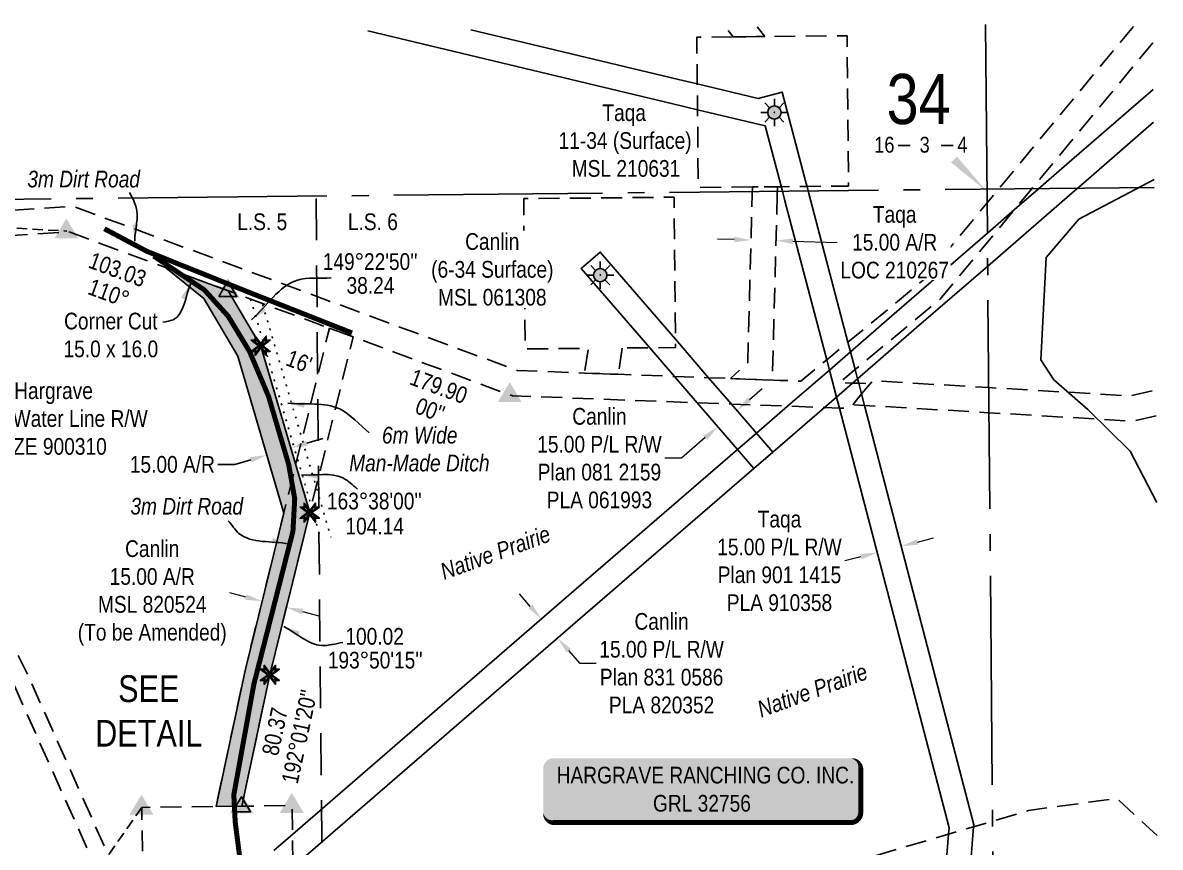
# Model space of a CAD drawing. Extents: x 543237 to 551134, y 5581272 to 5585958.
# Drawn here: x 546555 to 547236, y 5581805 to 5582298 of the extents above; entities that cross this region are included whole.
import ezdxf
from ezdxf.enums import TextEntityAlignment as Align

# ---------------------------------------------------------------- set-up
doc = ezdxf.new("R2010")
doc.units = 0
doc.header["$LTSCALE"] = 5
doc.header["$PDSIZE"] = 0.5
for name, pattern in [('foc-ACCESSROAD', [3.75, 2.5, -1.25]), ('foc-FLOWLINE', [3.75, 2.5, -1.25]), ('foc-LSD', [8, 5, -3]), ('foc-QUARTERLINE', [33, 25, -3, 2, -3]), ('foc-TIELINE', [1.875, 1.25, -0.625]), ('foc-TOPO', [1, 0.2, -0.8])]:
    doc.linetypes.add(name, pattern=pattern)
doc.layers.get('Defpoints').update_dxf_attribs({"color": 9})
for name, color, linetype in [('10', 1, 'Continuous'), ('9', 3, 'Continuous'), ('AS-OWNER', 7, 'Continuous'), ('AS-ROADS', 254, 'Continuous'), ('C-AR', 13, 'foc-ACCESSROAD'), ('C-RW', 13, 'Continuous'), ('C-WS', 13, 'foc-ACCESSROAD'), ('C-WS-S', 8, 'Continuous'), ('DETAIL-T', 7, 'Continuous'), ('F-AR', 190, 'foc-ACCESSROAD'), ('F-FLOWLINE', 190, 'foc-FLOWLINE'), ('F-RW', 190, 'Continuous'), ('F-WS', 190, 'foc-ACCESSROAD'), ('F-WS-S', 8, 'Continuous'), ('L-BD', 7, 'Continuous'), ('L-BD1', 253, 'Continuous'), ('L-MON', 1, 'Continuous'), ('L-QSEC', 8, 'foc-QUARTERLINE'), ('L-SECLBL', 7, 'Continuous'), ('L-SECTION-LSD', 7, 'foc-LSD'), ('L-TIE', 7, 'foc-TIELINE'), ('P-PROPOSED', 10, 'Continuous'), ('P-PROPOSED-H', 21, 'Continuous'), ('P-TXT', 4, 'Continuous'), ('T-CREEK', 160, 'Continuous'), ('T-LOW-AREA', 48, 'foc-TOPO')]:
    doc.layers.add(name, color=color, linetype=linetype)
for name, color, linetype, lineweight in [('AS-GENERAL', 48, 'Continuous', 18), ('C-AR-T', 13, 'Continuous', 9), ('C-RW-T', 13, 'Continuous', 9), ('C-WS-T', 13, 'Continuous', 9), ('F-AR-T', 190, 'Continuous', 9), ('F-EZE-T', 190, 'Continuous', 9), ('F-RW-T', 190, 'Continuous', 9), ('F-WS-T', 190, 'Continuous', 9), ('T-TEXT', 48, 'Continuous', 18)]:
    doc.layers.add(name, color=color, linetype=linetype, lineweight=lineweight)
doc.layers.add('oil_and_gas_wells_pt', color=7, linetype='Continuous', true_color=0xad5f21)
doc.styles.add('100L', font='ARIALN.TTF', dxfattribs={"height": 11})
doc.styles.add('80', font='ARIALN.TTF', dxfattribs={"height": 10})
doc.styles.add('80CG', font='ARIALN.TTF', dxfattribs={"height": 10})
doc.styles.add('80L', font='ARIALN.TTF', dxfattribs={"height": 10})
doc.styles.add('foc-LtypeFont', font='ARIALN.TTF', dxfattribs={"height": 7.35})
doc.styles.add('SIMPLEX', font='ARIALN.TTF')
doc.linetypes.add('foc-TOPO-flowdirection-NOLINE', pattern='A,0,[">",foc-LtypeFont,S=0.3,R=0,X=0,Y=-0.945],-20,[">",foc-LtypeFont,S=0.3,R=0,X=0,Y=-0.945],0', length=20)
doc.dimstyles.new('Compass 5 000', dxfattribs={"dimscale": 5, "dimtxt": 9, "dimasz": 2, "dimexe": 0.2, "dimexo": 0.0625, "dimgap": 0.5, "dimtad": 0, "dimtih": 1, "dimtoh": 1, "dimzin": 0, "dimdsep": 46, "dimtxsty": '80CG', "dimcen": 0.1, "dimse1": 1, "dimse2": 1, "dimclrd": 256, "dimclrt": 256, "dimaunit": 1, "dimadec": 4, "dimazin": 0, "dimtfac": 0.06, "dimtofl": 0, "dimtmove": 0, "dimatfit": 1, "dimfxl": 0.2, "dimtolj": 1, "dimtzin": 0, "dimlwd": -1, "dimarcsym": 0})

# ---------------------------------------------------------------- blocks, each defined once
blk = doc.blocks.new('L-SECLBL')
at = {"layer": '9', "color": 7}
for p, q in [((-5.08, -27.83), (-12.29, -27.83)), ((20.7, -27.83), (13.5, -27.83))]:
    blk.add_line(p, q, dxfattribs=at)
at = {"layer": '10', "color": 2, "style": 'SIMPLEX'}
blk.add_attdef('SEC', text='', height=30, dxfattribs=at).set_placement((0, 0), align=Align.MIDDLE)
at = {"layer": '10', "color": 5, "style": '80L'}
blk.add_attdef('TWP', text='', height=9.5, dxfattribs=at).set_placement((-14.43, -27.37), align=Align.MIDDLE_RIGHT)
blk.add_attdef('RGE', text='', height=9.5, dxfattribs=at).set_placement((3.62, -27.37), align=Align.MIDDLE_CENTER)
blk.add_attdef('MER', text='', height=9.5, dxfattribs=at).set_placement((23.17, -27.37), align=Align.MIDDLE_LEFT)
blk = doc.blocks.new('STRIA')
blk.add_hatch(color=255).paths.add_polyline_path([(-0.04, 1.52), (-1.47, -0.87), (1.39, -0.87)])
blk = doc.blocks.new('STRIAA')
blk.add_blockref('STRIA', (0, 0))
blk = doc.blocks.new('STRIB')
at = {"color": 1}
blk.add_solid([(-1.12, -0.67), (-0.04, 1.13), (1.04, -0.67)], dxfattribs=at)
blk = doc.blocks.new('STRIBB')
blk.add_blockref('STRIB', (0, 0))
blk = doc.blocks.new('STRICC')
for name in ['STRIAA', 'STRIBB']:
    blk.add_blockref(name, (0, 0))
blk = doc.blocks.new('fdspike')
blk.add_blockref('STRICC', (0, 0))
blk = doc.blocks.new('TRIA')
blk.add_hatch(color=255).paths.add_polyline_path([(-0.04, 1.52), (-1.47, -0.87), (1.39, -0.87)])
blk = doc.blocks.new('TRIAA')
blk.add_blockref('TRIA', (0, 0))
blk = doc.blocks.new('TRIB')
at = {"color": 1}
blk.add_lwpolyline([(-1.12, -0.67), (-0.04, 1.13), (1.04, -0.67)], close=True, dxfattribs=at)
blk = doc.blocks.new('TRIBB')
blk.add_blockref('TRIB', (0, 0))
blk = doc.blocks.new('TRICC')
for name in ['TRIAA', 'TRIBB']:
    blk.add_blockref(name, (0, 0))
blk = doc.blocks.new('plspike')
blk.add_blockref('TRICC', (0, 0))
blk = doc.blocks.new('TEMP')
h = blk.add_hatch(color=255)
h.dxf.hatch_style = 1
h.paths.add_polyline_path([(0, 0.25), (-0.67, 1.15), (-0.67, 0.67), (-1.15, 0.67), (-0.25, 0), (-1.15, -0.67), (-0.67, -0.67), (-0.67, -1.15), (0, -0.25), (0.67, -1.15), (0.67, -0.67), (1.15, -0.67), (0.25, 0), (1.15, 0.67), (0.67, 0.67), (0.67, 1.15)])
h.paths.add_polyline_path([(0.57, 0.85), (0.57, 0.57), (0.85, 0.57), (0.08, 0), (0.85, -0.57), (0.57, -0.57), (0.57, -0.85), (0, -0.08), (-0.57, -0.85), (-0.57, -0.57), (-0.85, -0.57), (-0.08, 0), (-0.85, 0.57), (-0.57, 0.57), (-0.57, 0.85), (0, 0.08)], flags=16)
h = blk.add_hatch(color=1)
h.dxf.hatch_style = 1
h.paths.add_polyline_path([(0, 0.08), (-0.57, 0.85), (-0.57, 0.57), (-0.85, 0.57), (-0.08, 0), (-0.85, -0.57), (-0.57, -0.57), (-0.57, -0.85), (0, -0.08), (0.57, -0.85), (0.57, -0.57), (0.85, -0.57), (0.08, 0), (0.85, 0.57), (0.57, 0.57), (0.57, 0.85)])
at = {"color": 1}
for p, q in [((-0.08, 0), (0.08, 0)), ((0, 0.08), (0, -0.08))]:
    blk.add_line(p, q, dxfattribs=at)
at = {"color": 255, "flags": 128}
blk.add_lwpolyline([(-0.25, 0), (-1.15, 0.67), (-0.67, 0.67), (-0.67, 1.15), (0, 0.25), (0.67, 1.15), (0.67, 0.67), (1.15, 0.67), (0.25, 0), (1.15, -0.67), (0.67, -0.67), (0.67, -1.15), (0, -0.25), (-0.67, -1.15), (-0.67, -0.67), (-1.15, -0.67)], close=True, dxfattribs=at)
at = {"color": 1, "flags": 128}
blk.add_lwpolyline([(-0.08, 0), (-0.85, 0.57), (-0.57, 0.57), (-0.57, 0.85), (0, 0.08), (0.57, 0.85), (0.57, 0.57), (0.85, 0.57), (0.08, 0), (0.85, -0.57), (0.57, -0.57), (0.57, -0.85), (0, -0.08), (-0.57, -0.85), (-0.57, -0.57), (-0.85, -0.57)], close=True, dxfattribs=at)
blk = doc.blocks.new('*U44')
h = blk.add_hatch(color=59)
edge = h.paths.add_edge_path()
edge.add_line((-89, -20), (89, -20))
edge.add_arc((89, -14), 6, 270, 360)
edge.add_line((95, -14), (95, 12.5))
edge.add_arc((89, 12.5), 6, 0, 90)
edge.add_line((89, 18.5), (-89, 18.5))
edge.add_arc((-89, 12.5), 6, 90, 180)
edge.add_line((-95, 12.5), (-95, -14))
edge.add_arc((-89, -14), 6, 180, 270)
at = {"color": 1, "flags": 128}
blk.add_lwpolyline([(-89, -20, 3, 3, 0), (89, -20, 3, 3, 0.414214), (95, -14, 3, 3, 0), (95, 12.5, 3, 0, 0.414214), (89, 18.5, 0, 0, 0), (-89, 18.5, 0, 0, 0.414214), (-95, 12.5, 0, 0, 0), (-95, -14, 0, 3, 0.414214)], format="xyseb", close=True, dxfattribs=at)
blk.add_lwpolyline([(-44.44, -13.52, 0, 7.5, 0), (0, 0, 0, 0, 0)], format="xyseb", dxfattribs=at)
at = {"color": 1, "style": '80'}
blk.add_attdef('ENTER_TEXT_001', (-35.99, -5), '', height=10, dxfattribs=at)
blk = doc.blocks.new('*D46')
at = {"layer": 'Defpoints', "color": 0, "transparency": 16777216}
for p in [(546486.77, 5582051.82), (546482.4, 5582038.13), (546491.35, 5582042.57)]:
    blk.add_point(p, dxfattribs=at)
at = {"layer": 'F-EZE-T', "transparency": 16777216}
for p, q in [((546495.73, 5582056.26), (546505.42, 5582061.06)), ((546505.42, 5582061.06), (546515.42, 5582061.06)), ((546468.85, 5582042.94), (546459.89, 5582038.5))]:
    blk.add_line(p, q, dxfattribs=at)
for points in [[(546494.99, 5582057.75), (546496.47, 5582054.77), (546486.77, 5582051.82)], [(546468.11, 5582044.44), (546469.59, 5582041.45), (546477.81, 5582047.38)]]:
    blk.add_solid(points, dxfattribs=at)
at = {"layer": 'F-EZE-T', "transparency": 16777216, "insert": (546573.6, 5582061.06), "char_height": 10, "attachment_point": 5, "style": '80CG'}
blk.add_mtext('\\A1;Hargrave\\P10.00 Water Line R/W\\PEZE 900310', dxfattribs=at)
blk = doc.blocks.new('*D49')
at = {"layer": 'Defpoints', "color": 0, "transparency": 16777216}
for p in [(547060.48, 5582003.65), (547074.91, 5582007.42), (547066.41, 5581980.94)]:
    blk.add_point(p, dxfattribs=at)
at = {"layer": 'F-RW-T', "transparency": 16777216}
for p, q in [((547090.52, 5581987.24), (547100.19, 5581989.77)), ((547056.74, 5581978.41), (547047.06, 5581975.89))]:
    blk.add_line(p, q, dxfattribs=at)
for points in [[(547090.1, 5581988.85), (547090.94, 5581985.63), (547080.84, 5581984.71)], [(547056.32, 5581980.03), (547057.16, 5581976.8), (547066.41, 5581980.94)]]:
    blk.add_solid(points, dxfattribs=at)
at = {"layer": 'F-RW-T', "transparency": 16777216, "insert": (547007.98, 5581975.89), "char_height": 10, "attachment_point": 5, "style": '80CG'}
blk.add_mtext('\\A1;Taqa\\P15.00 P/L R/W\\PPlan 901 1415\\PPLA 910358', dxfattribs=at)
blk = doc.blocks.new('*D50')
at = {"layer": 'C-RW-T', "transparency": 16777216}
for p, q in [((546990.06, 5582072.54), (546997.63, 5582079.07)), ((546963.6, 5582049.69), (546949.33, 5582037.36)), ((546949.33, 5582037.36), (546939.33, 5582037.36))]:
    blk.add_line(p, q, dxfattribs=at)
for points in [[(546988.97, 5582073.8), (546991.15, 5582071.28), (546982.49, 5582066)], [(546962.51, 5582050.95), (546964.69, 5582048.43), (546971.17, 5582056.23)]]:
    blk.add_solid(points, dxfattribs=at)
at = {"layer": 'Defpoints', "color": 0, "transparency": 16777216}
for p in [(546957.37, 5582095.09), (546946.05, 5582085.32), (546971.17, 5582056.23)]:
    blk.add_point(p, dxfattribs=at)
at = {"layer": 'C-RW-T', "transparency": 16777216, "insert": (546900.24, 5582037.36), "char_height": 10, "attachment_point": 5, "style": '80CG'}
blk.add_mtext('\\A1;Canlin\\P15.00 P/L R/W\\PPlan 081 2159\\PPLA 061993', dxfattribs=at)
blk = doc.blocks.new('*D51')
at = {"layer": 'Defpoints', "color": 0, "transparency": 16777216}
for p in [(546991.01, 5582170.7), (547005.93, 5582167.53), (547006, 5582170.3)]:
    blk.add_point(p, dxfattribs=at)
at = {"layer": 'F-AR-T', "transparency": 16777216}
for p, q in [((546980.94, 5582168.2), (546970.94, 5582168.46)), ((547015.92, 5582167.26), (547042.59, 5582166.55))]:
    blk.add_line(p, q, dxfattribs=at)
for points in [[(546980.98, 5582169.86), (546980.89, 5582166.53), (546990.93, 5582167.93)], [(547015.97, 5582168.93), (547015.88, 5582165.59), (547005.93, 5582167.53)]]:
    blk.add_solid(points, dxfattribs=at)
at = {"layer": 'F-AR-T', "transparency": 16777216, "insert": (547076.89, 5582166.55), "char_height": 10, "attachment_point": 5, "style": '80CG', "bg_fill": 3, "box_fill_scale": 1.1, "bg_fill_color": 256, "bg_fill_true_color": 13158600, "bg_fill_transparency": 0}
blk.add_mtext('\\A1;Taqa\\P15.00 A/R\\PLOC 210267', dxfattribs=at)
blk = doc.blocks.new('*D52')
at = {"layer": 'C-RW-T', "transparency": 16777216}
for p, q in [((546858.89, 5581948.73), (546852.34, 5581956.29)), ((546881.82, 5581922.22), (546888.36, 5581914.66)), ((546888.36, 5581914.66), (546898.36, 5581914.66))]:
    blk.add_line(p, q, dxfattribs=at)
for points in [[(546860.15, 5581949.82), (546857.62, 5581947.64), (546865.43, 5581941.17)], [(546883.08, 5581923.31), (546880.56, 5581921.13), (546875.27, 5581929.78)]]:
    blk.add_solid(points, dxfattribs=at)
at = {"layer": 'Defpoints', "color": 0, "transparency": 16777216}
for p in [(546866.31, 5581941.93), (546875.27, 5581929.78), (546876.16, 5581930.55)]:
    blk.add_point(p, dxfattribs=at)
at = {"layer": 'C-RW-T', "transparency": 16777216, "insert": (546937.44, 5581914.66), "char_height": 10, "attachment_point": 5, "style": '80CG'}
blk.add_mtext('\\A1;Canlin\\P15.00 P/L R/W\\PPlan 831 0586\\PPLA 820352', dxfattribs=at)
blk = doc.blocks.new('GAS')
h = blk.add_hatch(color=255)
h.dxf.hatch_style = 1
edge = h.paths.add_edge_path()
edge.add_arc((0, 0), 0.9, 0, 360)
for p, q in [((0, 0.81), (0, 1.62)), ((-0.81, 0), (-1.62, 0)), ((-0.57, 0.57), (-1.14, 1.14)), ((0.57, 0.57), (1.14, 1.14)), ((1.62, 0), (0.81, 0)), ((-0.57, -0.57), (-1.14, -1.14)), ((0, -0.81), (0, -1.62)), ((1.14, -1.14), (0.57, -0.57))]:
    blk.add_line(p, q)
blk.add_circle((0, 0), 0.8)
blk = doc.blocks.new('*D56')
at = {"layer": 'C-AR-T', "transparency": 16777216}
for p, q in [((546688.73, 5581954.28), (546679.04, 5581956.76)), ((546722.62, 5581945.62), (546732.31, 5581943.15))]:
    blk.add_line(p, q, dxfattribs=at)
for points in [[(546689.14, 5581955.9), (546688.32, 5581952.67), (546698.42, 5581951.81)], [(546723.03, 5581947.24), (546722.2, 5581944.01), (546712.93, 5581948.1)]]:
    blk.add_solid(points, dxfattribs=at)
at = {"layer": 'Defpoints', "color": 0, "transparency": 16777216}
for p in [(546698.42, 5581951.81), (546698.58, 5581952.45), (546713.09, 5581948.75)]:
    blk.add_point(p, dxfattribs=at)
at = {"layer": 'C-AR-T', "transparency": 16777216, "insert": (546632.66, 5581956.76), "char_height": 10, "attachment_point": 5, "style": '80CG'}
blk.add_mtext('\\A1;Canlin\\P15.00 A/R\\PMSL 820524\\P(To be Amended)', dxfattribs=at)
blk = doc.blocks.new('*D57')
at = {"layer": 'Defpoints', "color": 0, "transparency": 16777216}
for p in [(546699.19, 5582046.04), (546713.58, 5582050.25), (546701.18, 5582039.26)]:
    blk.add_point(p, dxfattribs=at)
at = {"layer": 'P-TXT', "transparency": 16777216}
for p, q in [((546725.16, 5582046.29), (546734.76, 5582049.1)), ((546681.99, 5582033.63), (546671.99, 5582033.63)), ((546691.58, 5582036.44), (546681.99, 5582033.63))]:
    blk.add_line(p, q, dxfattribs=at)
for points in [[(546724.69, 5582047.89), (546725.63, 5582044.69), (546715.56, 5582043.48)], [(546691.11, 5582038.04), (546692.05, 5582034.85), (546701.18, 5582039.26)]]:
    blk.add_solid(points, dxfattribs=at)
at = {"layer": 'P-TXT', "transparency": 16777216, "insert": (546644.7, 5582033.63), "char_height": 10, "attachment_point": 5, "style": '80CG'}
blk.add_mtext('\\A1;15.00 A/R', dxfattribs=at)

msp = doc.modelspace()

# ---------------------------------------------------------------- hatches: boundary and pattern name
at = {"layer": 'P-PROPOSED-H'}
h = msp.add_hatch(color=256, dxfattribs=at)
h.dxf.hatch_style = 1
h.paths.add_polyline_path([(546678.103, 5582137.573), (546697.673, 5582104.507), (546726.901, 5582004.805), (546702.991, 5581907.733), (546686.258, 5581829.159), (546670.89, 5581828.973), (546688.376, 5581911.088), (546711.377, 5582004.466), (546683.814, 5582098.487), (546663.446, 5582132.903), (546640.807, 5582151.344)])

# ---------------------------------------------------------------- linework, layer by layer
at = {"layer": 'AS-ROADS', "const_width": 2.999, "flags": 128}
for points in [[(546752.203, 5582112.337), (546689.502, 5582137.07), (546629.509, 5582161.164), (546604.027, 5582174.673)], [(546633.526, 5582158.323), (546663.851, 5582138.077), (546678.111, 5582122.336), (546690.879, 5582101.258), (546702.195, 5582074.532), (546714.276, 5582033.758), (546717.91, 5582013.144), (546716.853, 5581993.691), (546693.452, 5581902.076), (546681.469, 5581835.9), (546682.297, 5581819.623), (546693.876, 5581729.812), (546697.152, 5581707.041)]]:
    msp.add_lwpolyline(points, dxfattribs=at)
at = {"layer": 'C-AR', "flags": 128}
for points in [[(547231.426, 5582285.95), (547157.781, 5582197.185), (547148.671, 5582186.205), (547132.428, 5582166.627), (547104.151, 5582132.546), (547053.243, 5582090.518), (547043.699, 5582082.639), (547051.745, 5582082.338), (547055.429, 5582082.201), (547062.172, 5582081.948), (547057.098, 5582075.833), (547051.769, 5582069.409), (547049.912, 5582067.17), (547043.822, 5582067.398), (547034.88, 5582067.732), (547012.863, 5582068.558), (546979.2, 5582069.818), (546958.779, 5582070.583), (546848.157, 5582074.728), (546752.807, 5582109.978), (546738.647, 5582115.212), (546583.039, 5582172.743), (546435.791, 5582163.466), (546431.103, 5582164.163), (546419.067, 5582165.952), (546328.563, 5582179.402), (546328.419, 5582194.817), (546367.581, 5582188.996), (546410.835, 5582182.569), (546422.871, 5582180.78), (546436.438, 5582178.764), (546585.297, 5582188.142), (546851.156, 5582089.853), (546891.333, 5582088.346), (546911.446, 5582087.593), (546945.181, 5582086.329), (546965.599, 5582085.564), (546993.305, 5582084.527), (547008.281, 5582083.966), (547020.797, 5582083.497), (547036.249, 5582096.252), (547048.974, 5582106.757), (547093.935, 5582143.873), (547132.22, 5582190.196), (547137.826, 5582196.979), (547221.601, 5582297.954)], [(547233.308, 5582062.767), (547219.082, 5582059.58), (547133.33, 5582064.618), (547058.88, 5582068.992), (547051.769, 5582069.409), (547057.098, 5582075.833), (547062.172, 5582081.948), (547063.656, 5582083.737), (547133.197, 5582079.651), (547217.858, 5582074.677), (547233.178, 5582078.11)]]:
    msp.add_lwpolyline(points, dxfattribs=at)
at = {"layer": 'C-RW'}
for points in [[(546705.486, 5581802.732), (546716.711, 5581812.447), (546877.488, 5581951.603), (546982.89, 5582042.662), (546994.209, 5582052.442), (547012.863, 5582068.558), (547029.768, 5582083.162), (547037.853, 5582090.147), (547050.466, 5582101.08), (547078.219, 5582125.136), (547132.38, 5582172.081), (547148.671, 5582186.205), (547161.378, 5582197.222), (547179.98, 5582213.348), (547231.661, 5582258.082)], [(547231.827, 5582238.392), (547189.802, 5582202.015), (547184.537, 5582197.46), (547132.554, 5582152.385), (547090.03, 5582115.524), (547054.716, 5582084.914), (547051.745, 5582082.338), (547042.102, 5582073.979), (547034.88, 5582067.732), (547004.041, 5582041.06), (546992.71, 5582031.292), (546887.332, 5581940.215), (546716.953, 5581792.829)]]:
    msp.add_lwpolyline(points, dxfattribs=at)
msp.add_lwpolyline([(547004.041, 5582041.06), (546992.71, 5582031.292), (546982.89, 5582042.662), (546958.779, 5582070.583), (546945.181, 5582086.329), (546930.372, 5582103.48), (546889.392, 5582150.935), (546900.704, 5582160.698), (546945.698, 5582108.606), (546965.599, 5582085.564), (546979.2, 5582069.818), (546994.209, 5582052.442), (547004.041, 5582041.06)], close=True, dxfattribs=at)
at = {"layer": 'C-WS', "flags": 128}
msp.add_lwpolyline([(546994.531, 5582295.564), (546999.124, 5582289.674), (546980.261, 5582289.494), (546975.681, 5582295.366)], dxfattribs=at)
for points in [[(546913.816, 5582103.323), (546911.446, 5582087.593), (546891.333, 5582088.346), (546893.56, 5582103.131), (546855.812, 5582102.761), (546854.947, 5582192.692), (546944.872, 5582193.558), (546945.698, 5582108.606), (546945.746, 5582103.625), (546930.372, 5582103.48), (546913.816, 5582103.323)], [(546702.991, 5581907.733), (546686.26, 5581829.168), (546716.351, 5581829.522), (546717.589, 5581719.675), (546704.202, 5581719.508), (546689.202, 5581719.321), (546627.722, 5581718.554), (546626.429, 5581828.436), (546670.89, 5581828.973), (546688.374, 5581911.108), (546738.647, 5582115.212), (546752.807, 5582109.978), (546702.991, 5581907.733)]]:
    msp.add_lwpolyline(points, close=True, dxfattribs=at)
at = {"layer": 'F-AR', "flags": 128}
msp.add_lwpolyline([(547006.68, 5582195.613), (547003.698, 5582084.138), (546993.305, 5582084.527), (546978.741, 5582085.072), (546988.975, 5582094.68), (546991.67, 5582195.456), (546991.783, 5582199.682), (546996.495, 5582199.728), (547006.793, 5582199.829), (547006.68, 5582195.613)], close=True, dxfattribs=at)
at = {"layer": 'F-FLOWLINE', "flags": 128}
msp.add_lwpolyline([(546369.26, 5582288.985), (546418.539, 5582189.521), (546422.871, 5582180.78), (546431.103, 5582164.163), (546558.206, 5581907.63), (546622.669, 5581763.554), (546627.341, 5581760.766), (546694.939, 5581720.433), (546704.338, 5581714.825), (546730.561, 5581699.179), (546725.442, 5581690.6), (546704.681, 5581702.986), (546689.411, 5581712.097), (546675.831, 5581720.2), (546627.486, 5581749.046), (546614.839, 5581756.591), (546549.167, 5581903.371), (546419.067, 5582165.952), (546410.835, 5582182.569), (546407.445, 5582189.407), (546358.168, 5582288.868)], dxfattribs=at)
at = {"layer": 'F-RW'}
for points in [[(547067.262, 5581291.087), (547071.023, 5581337.914), (547072.556, 5581357.065), (547075.273, 5581390.897), (547103.326, 5581740.07), (547109.14, 5581812.427), (547109.447, 5581816.261), (547043.822, 5582067.398), (547042.102, 5582073.979), (547037.853, 5582090.147), (547036.249, 5582096.252), (547011.256, 5582191.343), (547010.122, 5582195.648), (547009.519, 5582197.952), (546999.499, 5582236.239), (546958.937, 5582245.913), (546944.115, 5582249.448), (546761.724, 5582293.115)], [(546823.383, 5582293.763), (546947.589, 5582264.027), (546958.789, 5582261.357), (546995.176, 5582252.682), (547009.665, 5582256.47), (547024.01, 5582201.741), (547024.469, 5582199.994), (547025.567, 5582195.809), (547048.974, 5582106.757), (547050.466, 5582101.08), (547053.243, 5582090.518), (547054.716, 5582084.914), (547055.429, 5582082.201), (547056.651, 5582077.55), (547057.098, 5582075.833), (547058.88, 5582068.992), (547124.208, 5581818.084), (547124.109, 5581816.84), (547118.845, 5581750.839), (547090.151, 5581391.063), (547088.322, 5581368.111), (547086.783, 5581348.796), (547082.199, 5581291.259)]]:
    msp.add_lwpolyline(points, dxfattribs=at)
at = {"layer": 'F-WS', "flags": 128}
msp.add_lwpolyline([(546991.783, 5582199.682), (546959.382, 5582199.373), (546958.937, 5582245.913), (546958.789, 5582261.357), (546958.522, 5582289.286), (546980.261, 5582289.494), (546999.124, 5582289.674), (547048.435, 5582290.145), (547049.294, 5582200.232), (547024.469, 5582199.996), (547009.022, 5582199.85), (547006.793, 5582199.829), (546996.495, 5582199.729), (546991.783, 5582199.682)], close=True, dxfattribs=at)
msp.add_lwpolyline([(547235.814, 5581765.521), (547222.843, 5581758.216), (547189.984, 5581756.864), (547147.133, 5581758.393), (547136.063, 5581755.436), (547118.845, 5581750.839), (547113.077, 5581749.299), (547103.326, 5581740.07), (547082.642, 5581720.495), (547059.889, 5581674.885), (547049.08, 5581648.145), (547037.284, 5581617.557), (547034.132, 5581588.064), (547023.492, 5581564.439), (546987.73, 5581567.146), (546931.414, 5581579.547), (546856.65, 5581582.796), (546802.316, 5581574.015), (546743.559, 5581569.091), (546725.592, 5581567.044), (546728.182, 5581561.306), (546735.303, 5581545.529), (546740.271, 5581502.28), (546739.352, 5581499.11), (546730.665, 5581505.9), (546726.395, 5581543.07), (546718.653, 5581560.22), (546716.063, 5581565.959), (546715.556, 5581567.083), (546681.083, 5581569.62), (546657.458, 5581580.261), (546665.022, 5581633.715), (546682.793, 5581659.298), (546694.277, 5581669.608), (546722.717, 5581675.881), (546762.809, 5581695.577), (546818.766, 5581691.001), (546877.227, 5581689.411), (546950.364, 5581728.404), (547056.313, 5581796.853), (547109.14, 5581812.427), (547124.109, 5581816.84), (547135.49, 5581820.195), (547157.051, 5581826.552), (547209.745, 5581833.859), (547235.437, 5581810.217)], dxfattribs=at)
at = {"layer": 'L-QSEC'}
for p, q in [((547131.276, 5582297.003), (547139.278, 5581391.613)), ((547232.155, 5582199.44), (546328.46, 5582190.077))]:
    msp.add_line(p, q, dxfattribs=at)
at = {"layer": 'L-SECLBL', "flags": 128}
msp.add_lwpolyline([(547132.16, 5582196.921, 0, 5, 0), (547112.413, 5582216.093, 0, 0, 0)], format="xyseb", dxfattribs=at)
at = {"layer": 'L-SECTION-LSD'}
msp.add_line((546730.676, 5582192.761), (546737.756, 5581388.53), dxfattribs=at)
at = {"layer": 'L-TIE'}
for p, q in [((546308.354, 5582189.869), (546581.5, 5582173.243)), ((546626.429, 5581828.436), (546315.864, 5581383.835))]:
    msp.add_line(p, q, dxfattribs=at)
at = {"layer": 'oil_and_gas_wells_pt'}
for p in [(547004.918, 5582244.25), (546900.711, 5582146.915)]:
    msp.add_point(p, dxfattribs=at)
at = {"layer": 'P-PROPOSED', "flags": 128}
msp.add_lwpolyline([(546678.103, 5582137.573), (546697.673, 5582104.507), (546726.901, 5582004.805), (546702.991, 5581907.733), (546686.258, 5581829.159), (546670.89, 5581828.973), (546688.376, 5581911.088), (546711.377, 5582004.466), (546683.814, 5582098.487), (546663.446, 5582132.903), (546640.807, 5582151.344)], close=True, dxfattribs=at)
at = {"layer": 'T-CREEK'}
msp.add_lwpolyline([(547232.116, 5582204.094), (547187.036, 5582180.325), (547167.457, 5582157.517), (547164.406, 5582096.219), (547172.079, 5582084.189), (547192.54, 5582066.617), (547217.773, 5582041.582), (547233.745, 5582010.949)], dxfattribs=at)
at = {"layer": 'T-CREEK', "linetype": 'foc-TOPO-flowdirection-NOLINE', "flags": 128}
msp.add_lwpolyline([(547232.116, 5582204.094), (547187.036, 5582180.325), (547167.457, 5582157.517), (547164.406, 5582096.219), (547172.079, 5582084.189), (547192.54, 5582066.617), (547217.773, 5582041.582), (547233.745, 5582010.949)], dxfattribs=at)
at = {"layer": 'T-LOW-AREA', "flags": 128}
for points in [[(546691.551, 5582132.496), (546733.776, 5581988.461)], [(546697.306, 5582134.183), (546739.531, 5581990.148)]]:
    msp.add_lwpolyline(points, dxfattribs=at)

# ---------------------------------------------------------------- block references
at = {"layer": 'AS-OWNER'}
ref = msp.add_blockref('*U44', (546961.626, 5581839.326), dxfattribs=dict(at, xscale=0.99950818, yscale=0.99950818, zscale=0.99950818))
ref.add_attrib('ENTER_TEXT_001', ' HARGRAVE RANCHING CO. INC.', (546871.476, 5581842.743), dxfattribs={"layer": '0', "color": 1, "height": 9.99508, "style": '80'})
ref.add_attrib('ENTER_TEXT_002', 'GRL 32756', (546932.298, 5581825.907), dxfattribs={"layer": '0', "color": 1, "height": 9.9951, "style": '80'})
at = {"layer": 'C-WS-S', "color": 6, "xscale": 5, "yscale": 5, "zscale": 5}
msp.add_blockref('GAS', (546900.711, 5582146.915), dxfattribs=at)
at = {"layer": 'F-WS-S', "color": 6, "xscale": 5, "yscale": 5, "zscale": 5}
msp.add_blockref('GAS', (547004.918, 5582244.25), dxfattribs=at)
at = {"layer": 'L-MON', "color": 4, "xscale": 5, "yscale": 5, "zscale": 5}
for name, p in [('fdspike', (546581.5, 5582173.243)), ('plspike', (546678.103, 5582137.573)), ('fdspike', (546846.782, 5582075.29)), ('fdspike', (546626.429, 5581828.436)), ('plspike', (546686.26, 5581829.168)), ('fdspike', (546716.351, 5581829.522))]:
    msp.add_blockref(name, p, dxfattribs=at)
at = {"layer": 'L-MON', "color": 5, "xscale": 4.9975409, "yscale": 4.9975409, "zscale": 4.9975409}
for p in [(546697.571, 5582104.679), (546726.901, 5582004.805), (546702.991, 5581907.733)]:
    msp.add_blockref('TEMP', p, dxfattribs=at)
at = {"layer": 'L-SECLBL', "color": 4}
msp.add_blockref('L-SECLBL', (547091.211, 5582252.345), dxfattribs=at).add_auto_attribs({'SEC': '34', 'TWP': '16', 'RGE': '3', 'MER': '4'})

# ---------------------------------------------------------------- texts
at = {"layer": 'AS-GENERAL', "char_height": 9.99508, "attachment_point": 1, "style": '80L'}
for insert in [(546557.905, 5582209.418), (546619.583, 5582013.656)]:
    msp.add_mtext_dynamic_manual_height_columns('{\\fArial Narrow|b0|i1|c0|p34;3m Dirt Road}', width=69.58878, gutter_width=50, heights=[0], dxfattribs=dict(at, insert=insert))
at = {"layer": 'DETAIL-T', "color": 3, "insert": (546630.586, 5581886.145), "char_height": 16, "width": 63.63613, "attachment_point": 5, "style": '80CG'}
msp.add_mtext('SEE\\PDETAIL', dxfattribs=at)
at = {"layer": 'F-WS-T', "insert": (546875.13, 5582249.136), "char_height": 10, "attachment_point": 1, "style": '80L'}
msp.add_mtext_dynamic_manual_height_columns('\\pi26.857;Taqa\\P\\pi0.68335;11-34 (Surface)\\P\\pi8.521;MSL 210631', width=79.03382, gutter_width=50, heights=[0], dxfattribs=at)
at = {"layer": 'L-BD', "style": '80L'}
for s, rotation, p in [('103.03', 339.707698, (546611.905, 5582150.283)), ('110°', 339.707698, (546606.705, 5582136.221)), ("16'", 339.707598, (546720.598, 5582095.307)), ('179.90', 339.707598, (546804.136, 5582080.405)), ("00''", 339.707598, (546798.937, 5582066.343))]:
    msp.add_text(s, height=9.9951, rotation=rotation, dxfattribs=at).set_placement(p, align=Align.MIDDLE)
at = {"layer": 'L-BD1', "style": '80L'}
for s, height, p in [("149°22'50''", 9.99508, (546763.055, 5582155.029)), ('38.24', 9.9951, (546763.23, 5582140.787)), ("163°38'00''", 9.99508, (546765.549, 5582011.759)), ('104.14', 9.9951, (546765.763, 5581996.768)), ('100.02', 9.9951, (546765.734, 5581930.799)), ("193°50'15''", 9.99508, (546766.074, 5581916.56))]:
    msp.add_text(s, height=height, dxfattribs=at).set_placement(p, align=Align.MIDDLE)
for s, height, p in [("192°01'20''", 9.99508, (546720.663, 5581870.748)), ('80.37', 9.9951, (546705.999, 5581873.871))]:
    msp.add_text(s, height=height, rotation=77.9781, dxfattribs=at).set_placement(p, align=Align.MIDDLE)
at = {"layer": 'P-TXT', "insert": (546607.892, 5582111.052), "char_height": 9.99508, "width": 56.20468, "attachment_point": 5, "style": '80CG'}
msp.add_mtext('\\A1;Corner Cut\\P15.0 x 16.0', dxfattribs=at)
at = {"layer": 'T-TEXT', "insert": (546750.189, 5582056.167), "char_height": 9.99508, "attachment_point": 1, "style": '80L'}
msp.add_mtext_dynamic_manual_height_columns('\\pi19.938;{\\fArial Narrow|b0|i1|c0|p34;6m Wide\\P\\pi0.3261;Man-Made Ditch}', width=83.81047, gutter_width=50, heights=[0], dxfattribs=at)
at = {"layer": 'T-TEXT', "char_height": 9.99508, "attachment_point": 1, "rotation": 20, "style": '80L'}
for insert in [(546803.952, 5581973.884), (546993.668, 5581891.465)]:
    msp.add_mtext_dynamic_manual_height_columns('{\\fArial Narrow|b0|i1|c0|p34;Native Prairie}', width=68.56521, gutter_width=50, heights=[0], dxfattribs=dict(at, insert=insert))

# ---------------------------------------------------------------- dimensions: what is measured, and where the dimension line sits
at = {"layer": 'C-AR-T'}
dim = msp.add_aligned_dim(p1=(546713.093, 5581948.748), p2=(546698.583, 5581952.454), distance=0.669, text='Canlin\\P15.00 A/R\\PMSL 820524\\P(To be Amended)', dimstyle='Compass 5 000', dxfattribs=at)
dim.commit()
dim.dimension.update_dxf_attribs({"geometry": '*D56', "text_midpoint": (546632.658, 5581956.756)})
at = {"layer": 'C-RW-T'}
dim = msp.add_linear_dim(base=(546971.173, 5582056.229), p1=(546957.372, 5582095.091), p2=(546946.055, 5582085.318), angle=220.810936, text='Canlin\\P15.00 P/L R/W\\PPlan 081 2159\\PPLA 061993', dimstyle='Compass 5 000', dxfattribs=at)
dim.commit()
dim.dimension.update_dxf_attribs({"geometry": '*D50', "text_midpoint": (546900.239, 5582037.363), "dimtype": 161})
dim = msp.add_aligned_dim(p1=(546866.309, 5581941.929), p2=(546876.155, 5581930.547), distance=-1.166, text='Canlin\\P15.00 P/L R/W\\PPlan 831 0586\\PPLA 820352', dimstyle='Compass 5 000', dxfattribs=at)
dim.commit()
dim.dimension.update_dxf_attribs({"geometry": '*D52', "text_midpoint": (546937.444, 5581914.658)})
at = {"layer": 'F-EZE-T'}
dim = msp.add_linear_dim(base=(546486.766, 5582051.819), p1=(546482.399, 5582038.13), p2=(546491.35, 5582042.566), angle=26.356784, text='Hargrave\\P10.00 Water Line R/W\\PEZE 900310', dimstyle='Compass 5 000', dxfattribs=at)
dim.commit()
dim.dimension.update_dxf_attribs({"geometry": '*D46', "text_midpoint": (546573.605, 5582061.061), "dimtype": 161})
at = {"layer": 'F-RW-T'}
dim = msp.add_aligned_dim(p1=(547074.91, 5582007.424), p2=(547060.479, 5582003.653), distance=23.473, text='Taqa\\P15.00 P/L R/W\\PPlan 901 1415\\PPLA 910358', dimstyle='Compass 5 000', dxfattribs=at)
dim.commit()
dim.dimension.update_dxf_attribs({"geometry": '*D49', "text_midpoint": (547007.977, 5581975.886)})
at = {"layer": 'P-TXT'}
dim = msp.add_aligned_dim(p1=(546713.578, 5582050.253), p2=(546699.191, 5582046.035), distance=7.063, text='15.00 A/R', dimstyle='Compass 5 000', dxfattribs=at)
dim.commit()
dim.dimension.update_dxf_attribs({"geometry": '*D57', "text_midpoint": (546644.704, 5582033.631)})

# ---------------------------------------------------------------- leaders
at = {"layer": 'AS-GENERAL', "path_type": 1}
for points in [[(546622.152, 5582167.223), (546622.888, 5582188.151), (546619.127, 5582196.455)], [(546714.3, 5581986.028), (546684.565, 5581992.389), (546678.058, 5581999.99)]]:
    msp.add_leader(points, dimstyle='Compass 5 000', override={"dimgap": 0.5, "dimtad": 0}, dxfattribs=at)
at = {"layer": 'L-BD', "color": 6, "path_type": 1}
for points in [[(546691.991, 5582120.245), (546719.502, 5582143.905), (546739.654, 5582145.236)], [(546721.954, 5582027.37), (546746.682, 5582025.594), (546755.566, 5582018.935)], [(546711.326, 5581936.672), (546734.043, 5581925.321), (546746.711, 5581927.085)]]:
    msp.add_leader(points, dimstyle='Compass 5 000', override={"dimgap": 0.5, "dimtad": 0}, dxfattribs=at)
at = {"layer": 'P-TXT', "path_type": 1}
msp.add_leader([(546655.722, 5582141.849), (546645.208, 5582120.24), (546639.018, 5582118.715)], dimstyle='Compass 5 000', override={"dimgap": 0.5, "dimtad": 0}, dxfattribs=at)
at = {"layer": 'T-TEXT', "path_type": 1}
msp.add_leader([(546713.803, 5582070.329), (546744.827, 5582066.884), (546762.557, 5582052.545)], dimstyle='Compass 5 000', override={"dimgap": 0.5, "dimtad": 0}, dxfattribs=at)

# ---------------------------------------------------------------- next in the draw order: texts
at = {"layer": 'C-WS-T', "insert": (546799.147, 5582172.063), "char_height": 10.00011, "attachment_point": 1, "style": '80L', "bg_fill": 3, "box_fill_scale": 1.15, "bg_fill_color": 256, "bg_fill_true_color": 256, "bg_fill_transparency": 0}
msp.add_mtext_dynamic_manual_height_columns('\\pi20.752;Canlin\\P\\pi0.39408;(6-34 Surface)\\P\\pi4.5142;MSL 061308', width=72.62387, gutter_width=50, heights=[0], dxfattribs=at)
at = {"layer": 'L-SECTION-LSD', "char_height": 10, "attachment_point": 1, "style": '100L', "bg_fill": 3, "box_fill_scale": 1.5, "bg_fill_color": 256, "bg_fill_transparency": 0}
for s, width, insert in [('\\pi1.7586;L.S. 5', 30.40114, (546681.743, 5582183.868)), ('L.S. 6', 30.48313, (546749.703, 5582183.868))]:
    msp.add_mtext_dynamic_manual_height_columns(s, width=width, gutter_width=55, heights=[0], dxfattribs=dict(at, insert=insert))

# ---------------------------------------------------------------- next in the draw order: dimensions: what is measured, and where the dimension line sits
at = {"layer": 'F-AR-T'}
dim = msp.add_linear_dim(base=(547005.928, 5582167.527), p1=(546991.008, 5582170.704), p2=(547006.003, 5582170.303), angle=358.467842, text='Taqa\\P15.00 A/R\\PLOC 210267', dimstyle='Compass 5 000', override={"dimtfill": 1}, dxfattribs=at)
dim.commit()
dim.dimension.update_dxf_attribs({"geometry": '*D51', "text_midpoint": (547076.891, 5582166.546), "dimtype": 161})

doc.saveas('drawing.dxf')
